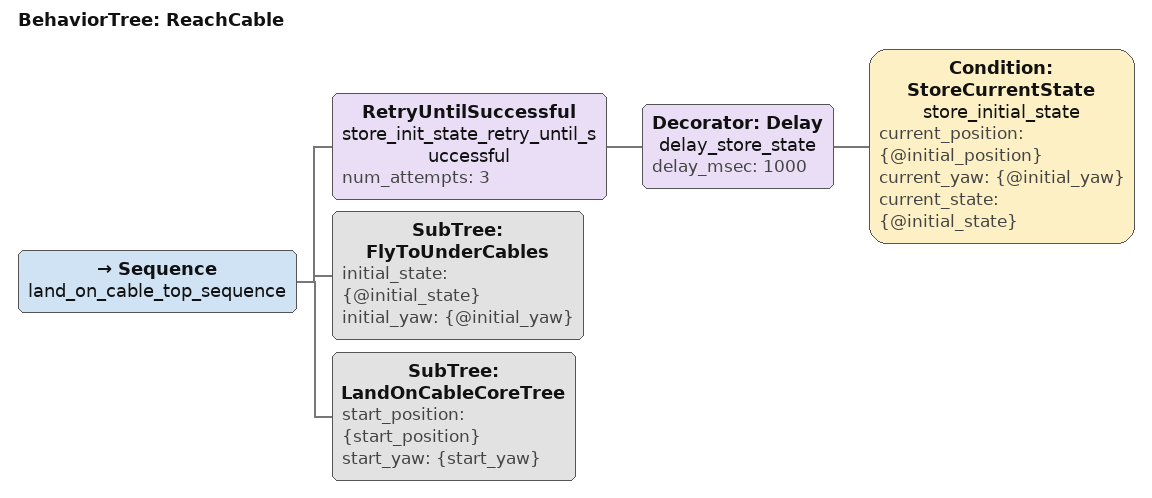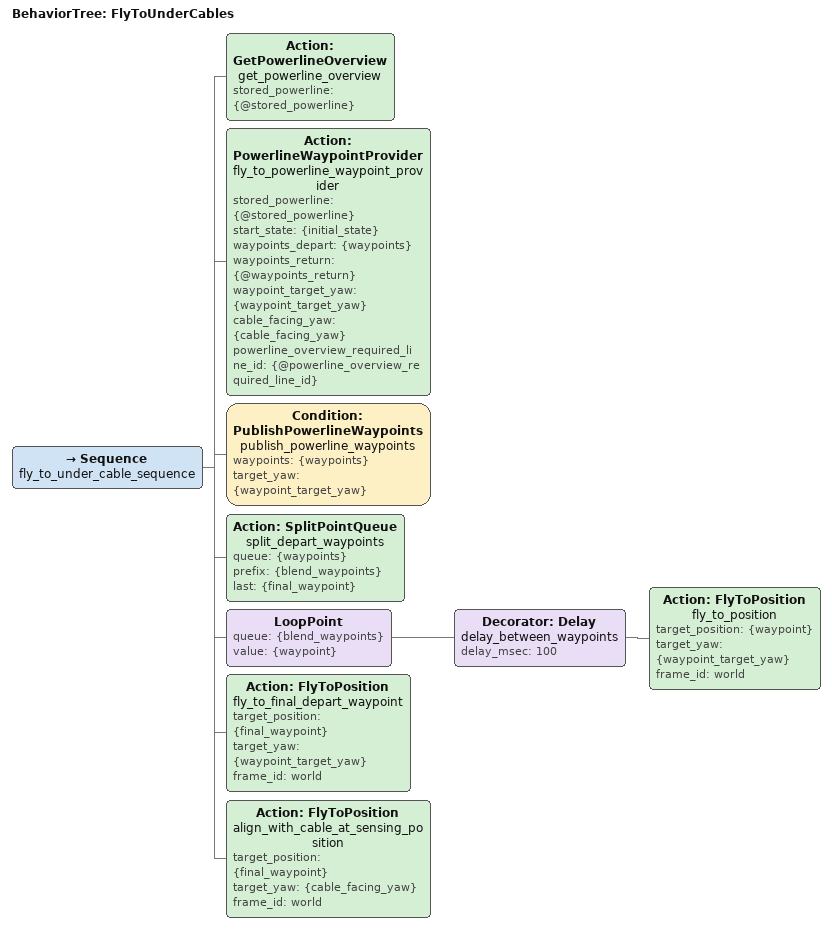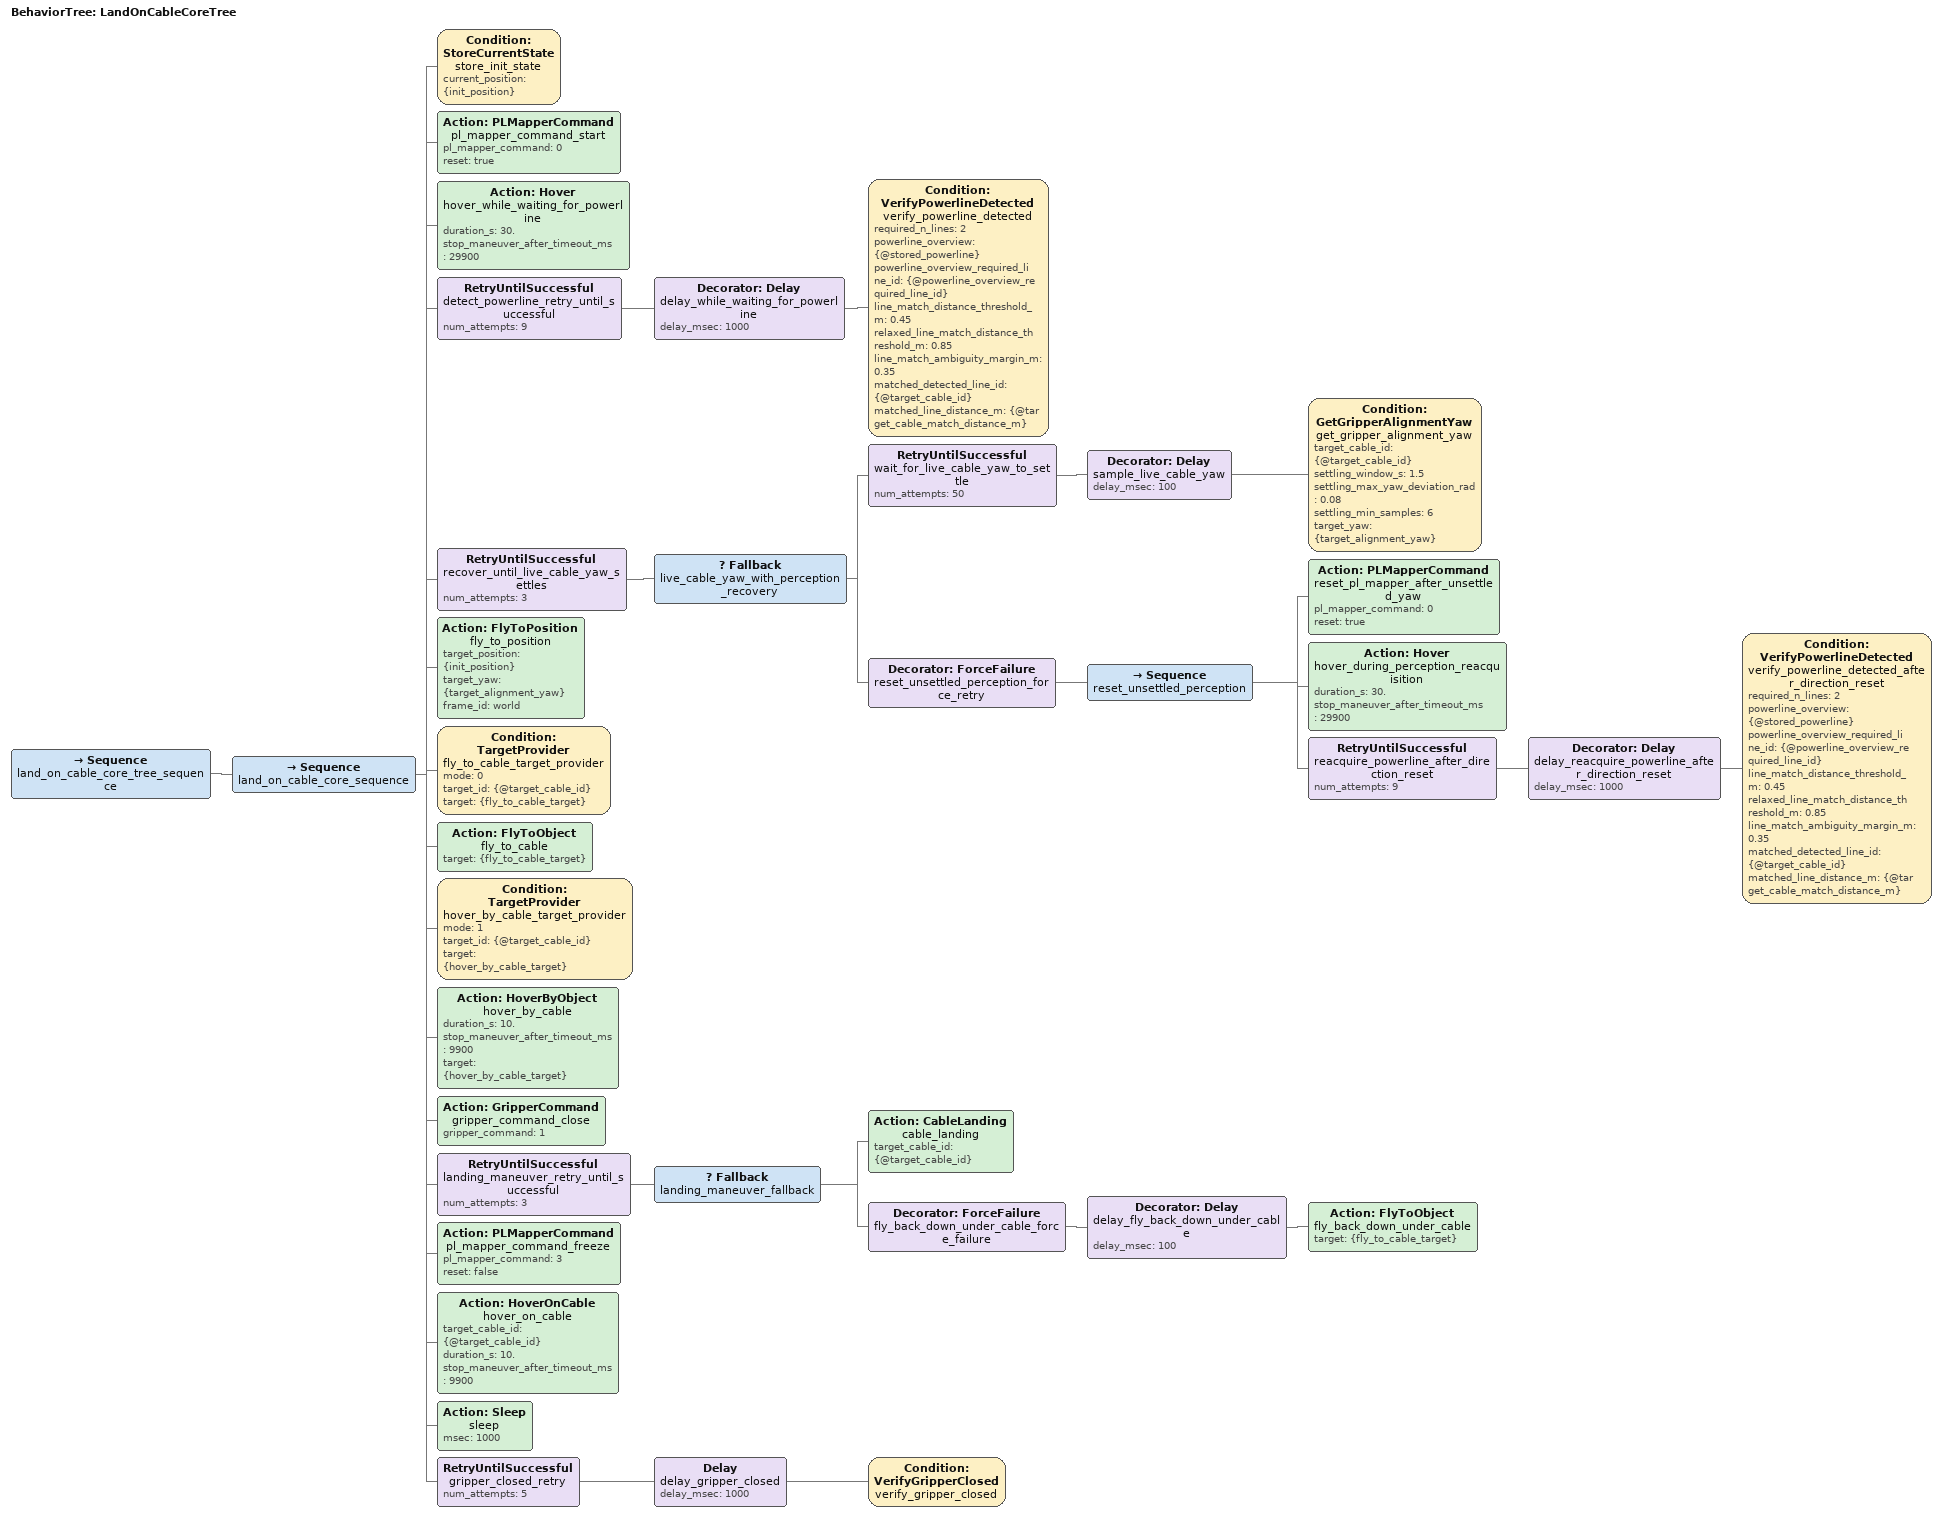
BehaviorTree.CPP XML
<root BTCPP_format="4" main_tree_to_execute="ReachCable">
     <BehaviorTree ID="ReachCable">
        <Sequence name="land_on_cable_top_sequence">

            <RetryUntilSuccessful name="store_init_state_retry_until_successful" num_attempts="3">
                <Decorator ID="Delay" name="delay_store_state" delay_msec="1000">
                    <Condition
                        ID="StoreCurrentState"
                        name="store_initial_state"
                        current_position="{@initial_position}"
                        current_yaw="{@initial_yaw}"
                        current_state="{@initial_state}"
                    />
                </Decorator>
            </RetryUntilSuccessful>

            <SubTree
                ID="FlyToUnderCables"
                initial_state="{@initial_state}"
                initial_yaw="{@initial_yaw}"
            />

            <SubTree
                ID="LandOnCableCoreTree"
                start_position="{start_position}"
                start_yaw="{start_yaw}"
            />

        </Sequence>
     </BehaviorTree>

     <BehaviorTree ID="FlyToUnderCables">
        <Sequence name="fly_to_under_cable_sequence">
            <Action
                ID="GetPowerlineOverview"
                name="get_powerline_overview"
                stored_powerline="{@stored_powerline}"
            />

            <Action
                ID="PowerlineWaypointProvider"
                name="fly_to_powerline_waypoint_provider"
                stored_powerline="{@stored_powerline}"
                start_state="{initial_state}"
                waypoints_depart="{waypoints}"
                waypoints_return="{@waypoints_return}"
                waypoint_target_yaw="{waypoint_target_yaw}"
                cable_facing_yaw="{cable_facing_yaw}"
                powerline_overview_required_line_id="{@powerline_overview_required_line_id}"
            />

            <Condition
                ID="PublishPowerlineWaypoints"
                name="publish_powerline_waypoints"
                waypoints="{waypoints}"
                target_yaw="{waypoint_target_yaw}"
            />

            <Action
                ID="SplitPointQueue"
                name="split_depart_waypoints"
                queue="{waypoints}"
                prefix="{blend_waypoints}"
                last="{final_waypoint}"
            />

            <LoopPoint queue="{blend_waypoints}" value="{waypoint}">
                <Decorator ID="Delay" name="delay_between_waypoints" delay_msec="100">
                    <Action
                        ID="FlyToPosition"
                        name="fly_to_position"
                        target_position="{waypoint}"
                        target_yaw="{waypoint_target_yaw}"
                        frame_id="world"
                    />
                </Decorator>
            </LoopPoint>

            <Action
                ID="FlyToPosition"
                name="fly_to_final_depart_waypoint"
                target_position="{final_waypoint}"
                target_yaw="{waypoint_target_yaw}"
                frame_id="world"
            />

            <Action
                ID="FlyToPosition"
                name="align_with_cable_at_sensing_position"
                target_position="{final_waypoint}"
                target_yaw="{cable_facing_yaw}"
                frame_id="world"
            />
        </Sequence>
     </BehaviorTree>

     <BehaviorTree ID="LandOnCableCoreTree">
        <Sequence name="land_on_cable_core_tree_sequence">
            <Sequence name="land_on_cable_core_sequence">

                <Condition
                    ID="StoreCurrentState"
                    name="store_init_state"
                    current_position="{init_position}"
                />

                <Action
                    ID="PLMapperCommand"
                    name="pl_mapper_command_start"
                    pl_mapper_command="0"
                    reset="true"
                />
                <Action
                    ID="Hover"
                    name="hover_while_waiting_for_powerline"
                    duration_s="30."
                    stop_maneuver_after_timeout_ms="29900"
                />

                <RetryUntilSuccessful name="detect_powerline_retry_until_successful" num_attempts="9">
                    <Decorator ID="Delay" name="delay_while_waiting_for_powerline" delay_msec="1000">
                        <Condition
                            ID="VerifyPowerlineDetected"
                            name="verify_powerline_detected"
                            required_n_lines="2"
                            powerline_overview="{@stored_powerline}"
                            powerline_overview_required_line_id="{@powerline_overview_required_line_id}"
                            line_match_distance_threshold_m="0.45"
                            relaxed_line_match_distance_threshold_m="0.85"
                            line_match_ambiguity_margin_m="0.35"
                            matched_detected_line_id="{@target_cable_id}"
                            matched_line_distance_m="{@target_cable_match_distance_m}"
                        />
                    </Decorator>
                </RetryUntilSuccessful>

                    <RetryUntilSuccessful name="recover_until_live_cable_yaw_settles" num_attempts="3">
                    <Fallback name="live_cable_yaw_with_perception_recovery">
                            <RetryUntilSuccessful name="wait_for_live_cable_yaw_to_settle" num_attempts="50">
                            <Decorator ID="Delay" name="sample_live_cable_yaw" delay_msec="100">
                                <Condition
                                    ID="GetGripperAlignmentYaw"
                                    name="get_gripper_alignment_yaw"
                                    target_cable_id="{@target_cable_id}"
                                    settling_window_s="1.5"
                                    settling_max_yaw_deviation_rad="0.08"
                                    settling_min_samples="6"
                                    target_yaw="{target_alignment_yaw}"
                                />
                            </Decorator>
                        </RetryUntilSuccessful>

                        <Decorator ID="ForceFailure" name="reset_unsettled_perception_force_retry">
                            <Sequence name="reset_unsettled_perception">
                                <Action
                                    ID="PLMapperCommand"
                                    name="reset_pl_mapper_after_unsettled_yaw"
                                    pl_mapper_command="0"
                                    reset="true"
                                />
                                    <Action
                                        ID="Hover"
                                        name="hover_during_perception_reacquisition"
                                        duration_s="30."
                                        stop_maneuver_after_timeout_ms="29900"
                                />
                                <RetryUntilSuccessful name="reacquire_powerline_after_direction_reset" num_attempts="9">
                                    <Decorator ID="Delay" name="delay_reacquire_powerline_after_direction_reset" delay_msec="1000">
                                        <Condition
                                            ID="VerifyPowerlineDetected"
                                            name="verify_powerline_detected_after_direction_reset"
                                            required_n_lines="2"
                                            powerline_overview="{@stored_powerline}"
                                            powerline_overview_required_line_id="{@powerline_overview_required_line_id}"
                                            line_match_distance_threshold_m="0.45"
                                            relaxed_line_match_distance_threshold_m="0.85"
                                            line_match_ambiguity_margin_m="0.35"
                                            matched_detected_line_id="{@target_cable_id}"
                                            matched_line_distance_m="{@target_cable_match_distance_m}"
                                        />
                                    </Decorator>
                                </RetryUntilSuccessful>
                            </Sequence>
                        </Decorator>
                    </Fallback>
                </RetryUntilSuccessful>

                <Action
                    ID="FlyToPosition"
                    name="fly_to_position"
                    target_position="{init_position}"
                    target_yaw="{target_alignment_yaw}"
                    frame_id="world"
                />

                <Condition
                    ID="TargetProvider"
                    name="fly_to_cable_target_provider"
                    mode="0"
                    target_id="{@target_cable_id}"
                    target="{fly_to_cable_target}"
                />
                <Action
                    ID="FlyToObject"
                    name="fly_to_cable"
                    target="{fly_to_cable_target}"
                />

                <Condition
                    ID="TargetProvider"
                    name="hover_by_cable_target_provider"
                    mode="1"
                    target_id="{@target_cable_id}"
                    target="{hover_by_cable_target}"
                />
                <Action
                    ID="HoverByObject"
                    name="hover_by_cable"
                    duration_s="10."
                    stop_maneuver_after_timeout_ms="9900"
                    target="{hover_by_cable_target}"
                />

                <Action
                    ID="GripperCommand"
                    name="gripper_command_close"
                    gripper_command="1"
                />

                <RetryUntilSuccessful name="landing_maneuver_retry_until_successful" num_attempts="3">
                    <Fallback name="landing_maneuver_fallback">
                        <Action
                            ID="CableLanding"
                            name="cable_landing"
                            target_cable_id="{@target_cable_id}"
                        />

                        <Decorator ID="ForceFailure" name="fly_back_down_under_cable_force_failure">
                            <Decorator ID="Delay" name="delay_fly_back_down_under_cable" delay_msec="100">
                                <Action
                                    ID="FlyToObject"
                                    name="fly_back_down_under_cable"
                                    target="{fly_to_cable_target}"
                                />
                            </Decorator>
                        </Decorator>
                    </Fallback>

                </RetryUntilSuccessful>

                <Action
                    ID="PLMapperCommand"
                    name="pl_mapper_command_freeze"
                    pl_mapper_command="3"
                    reset="false"
                />

                <Action ID="HoverOnCable" name="hover_on_cable"
                    target_cable_id="{@target_cable_id}"
                    duration_s="10."
                    stop_maneuver_after_timeout_ms="9900"
                />

                <Action
                    ID="Sleep"
                    name="sleep"
                    msec="1000"
                />

                <RetryUntilSuccessful name="gripper_closed_retry" num_attempts="5">
                    <Delay name="delay_gripper_closed" delay_msec="1000">
                        <Condition
                            ID="VerifyGripperClosed"
                            name="verify_gripper_closed"
                        />
                    </Delay>
                </RetryUntilSuccessful>

            </Sequence>
        </Sequence>
    </BehaviorTree>
 </root>
